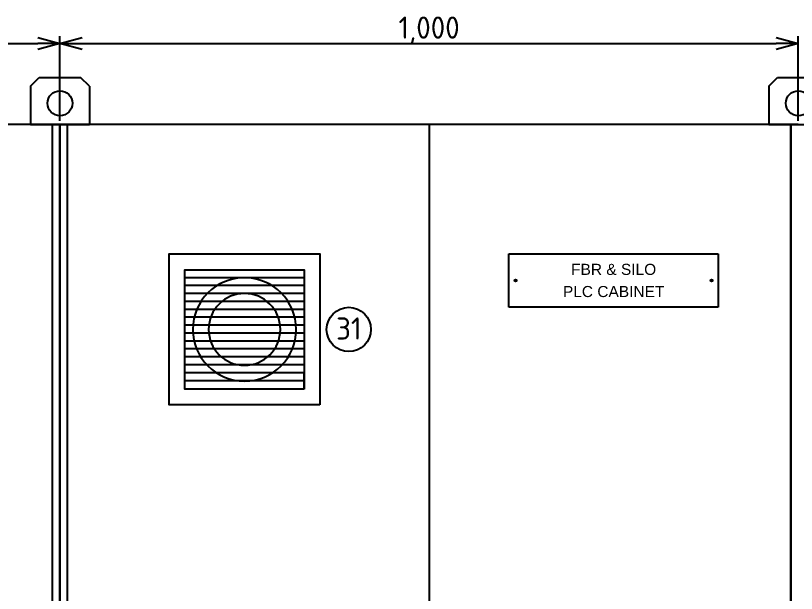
# Model space of a CAD drawing. Header units: inches. Extents: x 564911 to 603980, y 458630 to 507164.
# Drawn here: x 577849 to 578906, y 499518 to 500300 of the extents above; entities that cross this region are included whole.
import ezdxf
from ezdxf.enums import TextEntityAlignment as Align

# ---------------------------------------------------------------- set-up
doc = ezdxf.new("R2010")
doc.units = ezdxf.units.IN
doc.header["$MEASUREMENT"] = 0
doc.layers.add('ASHADE', color=7, linetype='Continuous')
doc.styles.add('ISO3098B', font='ISO3098B.shx')
doc.dimstyles.new('ISO-25', dxfattribs={"dimtxt": 2.5, "dimasz": 40, "dimexe": 1.25, "dimexo": 5, "dimtad": 1, "dimdec": 4, "dimdsep": 46, "dimlunit": 6, "dimtxsty": 'Standard', "dimcen": 2.5, "dimclrd": 3, "dimclre": 3, "dimadec": 0, "dimazin": 0, "dimtfac": 1, "dimtdec": 4, "dimtmove": 0, "dimatfit": 3, "dimfxl": 0, "dimtolj": 1, "dimtzin": 0, "dimarcsym": 0})

# ---------------------------------------------------------------- blocks, each defined once
blk = doc.blocks.new('_Open30')
at = {"color": 0, "linetype": 'ByBlock', "lineweight": -2}
for p, q in [((-1, 0.268), (0, 0)), ((0, 0), (-1, -0.268)), ((0, 0), (-1, 0))]:
    blk.add_line(p, q, dxfattribs=at)
blk = doc.blocks.new('*D48')
at = {"layer": 'ASHADE', "color": 3, "lineweight": -2}
for p, q in [((576908.9, 500157.6), (576908.9, 500272.6)), ((577908.9, 500157.6), (577908.9, 500272.6)), ((576938.9, 500262.6), (577878.9, 500262.6))]:
    blk.add_line(p, q, dxfattribs=at)
at = {"layer": 'DEFPOINTS', "color": 0}
for p in [(577908.9, 500262.6), (576908.9, 500152.6), (577908.9, 500152.6)]:
    blk.add_point(p, dxfattribs=at)
at = {"layer": 'ASHADE', "color": 3, "lineweight": -2, "xscale": 30, "yscale": 30, "zscale": 30, "rotation": 180}
blk.add_blockref('_Open30', (576908.9, 500262.6), dxfattribs=at)
at = {"layer": 'ASHADE', "color": 3, "lineweight": -2, "xscale": 30, "yscale": 30, "zscale": 30}
blk.add_blockref('_Open30', (577908.9, 500262.6), dxfattribs=at)
at = {"layer": 'ASHADE', "color": 0, "insert": (577408.9, 500280.5), "char_height": 30, "attachment_point": 5, "style": 'ISO3098B'}
blk.add_mtext('\\A1;1,000', dxfattribs=at)
blk = doc.blocks.new('*D51')
at = {"layer": 'ASHADE', "color": 3, "lineweight": -2}
for p, q in [((577908.9, 500157.6), (577908.9, 500272.6)), ((578908.9, 500157.6), (578908.9, 500272.6)), ((577938.9, 500262.6), (578878.9, 500262.6))]:
    blk.add_line(p, q, dxfattribs=at)
at = {"layer": 'DEFPOINTS', "color": 0}
for p in [(578908.9, 500262.6), (577908.9, 500152.6), (578908.9, 500152.6)]:
    blk.add_point(p, dxfattribs=at)
at = {"layer": 'ASHADE', "color": 3, "lineweight": -2, "xscale": 30, "yscale": 30, "zscale": 30, "rotation": 180}
blk.add_blockref('_Open30', (577908.9, 500262.6), dxfattribs=at)
at = {"layer": 'ASHADE', "color": 3, "lineweight": -2, "xscale": 30, "yscale": 30, "zscale": 30}
blk.add_blockref('_Open30', (578908.9, 500262.6), dxfattribs=at)
at = {"layer": 'ASHADE', "color": 0, "insert": (578408.9, 500280.5), "char_height": 30, "attachment_point": 5, "style": 'ISO3098B'}
blk.add_mtext('\\A1;1,000', dxfattribs=at)
blk = doc.blocks.new('FAN')
at = {"color": 7}
for p, q in [((59188.6, 45093.5), (59188.6, 45072)), ((59188.6, 45082.1), (59027.1, 45082.1)), ((59188.6, 45071.4), (59027.1, 45071.4)), ((59188.6, 45060.7), (59027.1, 45060.7)), ((59188.6, 45050), (59027.1, 45050)), ((59188.6, 45039.2), (59027.1, 45039.2)), ((59188.6, 45028.5), (59027.1, 45028.5)), ((59188.6, 45017.8), (59027.1, 45017.8)), ((59188.6, 45007.1), (59027.1, 45007.1)), ((59188.6, 44996.3), (59027.1, 44996.3)), ((59188.6, 44985.6), (59027.1, 44985.6)), ((59188.6, 44974.9), (59027.1, 44974.9)), ((59188.6, 44964.2), (59027.1, 44964.2)), ((59188.6, 44953.4), (59027.1, 44953.4)), ((59188.6, 44942.7), (59027.1, 44942.7))]:
    blk.add_line(p, q, dxfattribs=at)
for points in [[(59210.1, 45114.9), (59005.7, 45114.9), (59005.7, 44910.5), (59210.1, 44910.5)], [(59188.6, 45093.5), (59027.1, 45093.5), (59027.1, 44932), (59188.6, 44932)]]:
    blk.add_lwpolyline(points, close=True, dxfattribs=at)
at = {"color": 0}
for radius in [70, 48.6]:
    blk.add_circle((59107.9, 45012.7), radius, dxfattribs=at)

msp = doc.modelspace()

# ---------------------------------------------------------------- linework, layer by layer
for p, q in [((577868.89384, 500204.62646), (577880.89384, 500216.62646)), ((577880.89384, 500216.62646), (577936.89384, 500216.62418)), ((577948.89287, 500204.62321), (577936.89384, 500216.62418)), ((578868.89384, 500204.62646), (578880.89384, 500216.62646)), ((578880.89384, 500216.62646), (578936.89384, 500216.62418)), ((577868.89384, 500204.62646), (577868.89384, 500152.63646)), ((577948.89287, 500204.62321), (577948.88863, 500152.63321)), ((578868.89384, 500204.62646), (578868.89384, 500152.63646)), ((577868.89384, 500152.63646), (577948.88863, 500152.62995)), ((578408.89613, 500152.63646), (578408.89613, 498177.63646)), ((578868.89384, 500152.63646), (578948.88863, 500152.62995))]:
    msp.add_line(p, q)
at = {"color": 0}
for p, q in [((578517.14613, 499905.63646), (578517.14613, 499977.63646)), ((578517.14613, 499977.63646), (578800.64613, 499977.63646)), ((578800.64613, 499977.63646), (578800.64613, 499905.63646)), ((578800.64613, 499905.63646), (578517.14613, 499905.63646))]:
    msp.add_line(p, q, dxfattribs=at)
for centre in [(577908.89613, 500181.62646), (578908.89613, 500181.62646)]:
    msp.add_circle(centre, 16.85976)
for centre in [(578526.14613, 499941.63646), (578791.64613, 499941.63646)]:
    msp.add_circle(centre, 1.35, dxfattribs=at)
at = {"color": 3}
msp.add_circle((578300.18631, 499875.43646), 30, dxfattribs=at)
at = {"layer": 'ASHADE', "color": 7}
for p, q in [((577908.89613, 500152.63646), (576908.89613, 500152.63646)), ((577898.89613, 498177.63646), (577898.89613, 500152.63646)), ((577908.89613, 498152.63646), (577908.89613, 500152.63646)), ((577908.89613, 498152.63646), (577908.89613, 500152.63646)), ((577908.89613, 500152.63646), (577908.89613, 498152.63646)), ((577908.89613, 498152.63646), (577908.89613, 500152.63646)), ((578908.89613, 500152.63646), (577908.89613, 500152.63646)), ((577908.89613, 500152.63646), (577908.89613, 498152.63646)), ((577918.89613, 500152.63646), (577918.89613, 498177.63646)), ((578898.89613, 498177.63646), (578898.89613, 500152.63646)), ((578898.89613, 500152.63646), (578898.89613, 498177.63646))]:
    msp.add_line(p, q, dxfattribs=at)

# ---------------------------------------------------------------- block references
at = {"color": 0, "xscale": -1, "rotation": 180}
msp.add_blockref('FAN', (519051.00864, 544888.17002), dxfattribs=at)

# ---------------------------------------------------------------- texts
at = {"color": 3, "style": 'ISO3098B'}
msp.add_text('31', height=30, dxfattribs=at).set_placement((578300.18631, 499876.6791), align=Align.MIDDLE_CENTER)
at = {"color": 0, "char_height": 15, "attachment_point": 5, "line_spacing_factor": 2}
for s, insert, width in [('{\\fArial|b0|i0|c0|p34;FBR & SILO}', (578658.89613, 499956.63646), 144), ('{\\fArial|b0|i0|c0|p34;PLC CABINET}', (578658.89613, 499926.63646), 351.8517668)]:
    msp.add_mtext(s, dxfattribs=dict(at, insert=insert, width=width))

# ---------------------------------------------------------------- dimensions: what is measured, and where the dimension line sits
at = {"layer": 'ASHADE', "color": 7}
for base, p1, p2, picture, middle in [((577908.89613, 500262.63646), (576908.89613, 500152.63646), (577908.89613, 500152.63646), '*D48', (577408.89613, 500280.51146)), ((578908.89613, 500262.63646), (577908.89613, 500152.63646), (578908.89613, 500152.63646), '*D51', (578408.89613, 500280.51146))]:
    dim = msp.add_linear_dim(base=base, p1=p1, p2=p2, dimstyle='ISO-25', override={"dimtxt": 30, "dimasz": 30, "dimexe": 10, "dimtxsty": 'ISO3098B', "dimblk1": 'Open30', "dimblk2": 'Open30', "dimsah": 1}, dxfattribs=at)
    dim.commit()
    dim.dimension.update_dxf_attribs({"geometry": picture, "text_midpoint": middle})

doc.saveas('drawing.dxf')
